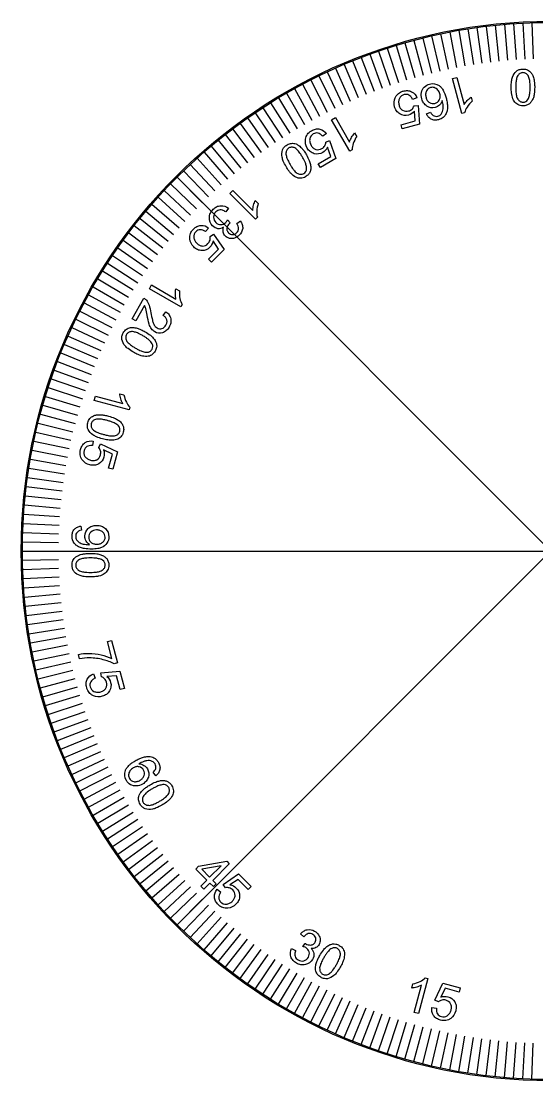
# Model space of a CAD drawing. Header units: millimetres. Extents: x -221 to 220, y -220 to 221.
# Drawn here: x -220.5 to -5.7, y -220.5 to 220.5 of the extents above; entities that cross this region are included whole.
import ezdxf

# ---------------------------------------------------------------- set-up
doc = ezdxf.new("R2010")
doc.units = ezdxf.units.MM
doc.layers.get('0').update_dxf_attribs({"lineweight": 25})
doc.layers.add('Hilfslinie Kopie', color=4, linetype='Continuous', lineweight=25, true_color=0x00ffff)
doc.layers.add('Text', color=7, linetype='Continuous', lineweight=25)

msp = doc.modelspace()

# ---------------------------------------------------------------- linework, layer by layer
for p, q in [((-38.2, 216.66), (-35.6, 201.89)), ((-34.42, 217.29), (-32.07, 202.48)), ((-30.62, 217.86), (-28.53, 203)), ((-26.81, 218.36), (-24.98, 203.47)), ((-23, 218.79), (-21.43, 203.88)), ((-19.17, 219.16), (-17.87, 204.22)), ((-15.35, 219.46), (-14.3, 204.5)), ((-11.51, 219.7), (-10.73, 204.72)), ((-7.68, 219.87), (-7.15, 204.88)), ((-56.94, 212.5), (-53.06, 198.01)), ((-53.22, 213.47), (-49.59, 198.91)), ((-49.49, 214.36), (-46.11, 199.75)), ((-45.74, 215.19), (-42.62, 200.52)), ((-41.98, 215.96), (-39.12, 201.23)), ((-71.62, 208.01), (-66.74, 193.83)), ((-67.98, 209.23), (-63.35, 194.97)), ((-64.32, 210.39), (-59.94, 196.04)), ((-60.64, 211.48), (-56.51, 197.06)), ((-82.41, 203.98), (-76.79, 190.07)), ((-78.84, 205.39), (-73.47, 191.38)), ((-75.24, 206.73), (-70.11, 192.64)), ((-92.98, 199.39), (-86.64, 185.79)), ((-89.48, 200.98), (-83.38, 187.28)), ((-85.96, 202.51), (-80.1, 188.7)), ((-103.28, 194.25), (-96.24, 181)), ((-99.88, 196.02), (-93.07, 182.66)), ((-96.44, 197.73), (-89.87, 184.25)), ((-110, 190.53), (-102.5, 177.54)), ((-106.66, 192.42), (-99.39, 179.3)), ((-116.58, 186.57), (-108.63, 173.85)), ((-113.31, 188.58), (-105.58, 175.72)), ((-123.02, 182.39), (-114.63, 169.95)), ((-119.82, 184.51), (-111.65, 171.93)), ((-129.31, 177.98), (-120.5, 165.85)), ((-126.19, 180.21), (-117.58, 167.93)), ((-135.45, 173.36), (-126.21, 161.54)), ((-132.4, 175.7), (-123.37, 163.72)), ((-141.41, 168.53), (-131.77, 157.04)), ((-138.45, 170.97), (-129.01, 159.31)), ((-147.21, 163.49), (-137.17, 152.34)), ((-144.33, 166.04), (-134.49, 154.72)), ((-150.04, 160.9), (-139.81, 149.93)), ((-155.56, 155.56), (-144.96, 144.96)), ((-152.82, 158.25), (-142.4, 147.46)), ((-160.9, 150.04), (-149.93, 139.81)), ((-158.25, 152.82), (-147.46, 142.4)), ((-163.49, 147.21), (-152.34, 137.17)), ((-168.53, 141.41), (-157.04, 131.77)), ((-166.04, 144.33), (-154.72, 134.49)), ((-170.97, 138.45), (-159.31, 129.01)), ((-175.7, 132.4), (-163.72, 123.37)), ((-173.36, 135.45), (-161.54, 126.21)), ((-177.98, 129.31), (-165.85, 120.5)), ((-180.21, 126.19), (-167.93, 117.58)), ((-184.51, 119.82), (-171.93, 111.65)), ((-182.39, 123.02), (-169.95, 114.63)), ((-186.57, 116.58), (-173.85, 108.63)), ((-188.58, 113.31), (-175.72, 105.58)), ((-192.42, 106.66), (-179.3, 99.39)), ((-190.53, 110), (-177.54, 102.5)), ((-194.25, 103.28), (-181, 96.24)), ((-196.02, 99.88), (-182.66, 93.07)), ((-199.39, 92.98), (-185.79, 86.64)), ((-197.73, 96.44), (-184.25, 89.87)), ((-200.98, 89.48), (-187.28, 83.38)), ((-202.51, 85.96), (-188.7, 80.1)), ((-203.98, 82.41), (-190.07, 76.79)), ((-206.73, 75.24), (-192.64, 70.11)), ((-205.39, 78.84), (-191.38, 73.47)), ((-208.01, 71.62), (-193.83, 66.74)), ((-209.23, 67.98), (-194.97, 63.35)), ((-210.39, 64.32), (-196.04, 59.94)), ((-211.48, 60.64), (-197.06, 56.51)), ((-213.47, 53.22), (-198.91, 49.59)), ((-212.5, 56.94), (-198.01, 53.06)), ((-214.36, 49.49), (-199.75, 46.11)), ((-215.19, 45.74), (-200.52, 42.62)), ((-215.96, 41.98), (-201.23, 39.12)), ((-216.66, 38.2), (-201.89, 35.6)), ((-217.29, 34.42), (-202.48, 32.07)), ((-218.36, 26.81), (-203.47, 24.98)), ((-217.86, 30.62), (-203, 28.53)), ((-218.79, 23), (-203.88, 21.43)), ((-219.16, 19.17), (-204.22, 17.87)), ((-219.46, 15.35), (-204.5, 14.3)), ((-219.7, 11.51), (-204.72, 10.73)), ((-219.87, 7.68), (-204.88, 7.15)), ((-220, 0), (-205, 0)), ((-219.97, 3.84), (-204.97, 3.58)), ((-219.97, -3.84), (-204.97, -3.58)), ((-219.87, -7.68), (-204.88, -7.15)), ((-219.7, -11.51), (-204.72, -10.73)), ((-219.46, -15.35), (-204.5, -14.3)), ((-219.16, -19.17), (-204.22, -17.87)), ((-218.79, -23), (-203.88, -21.43)), ((-218.36, -26.81), (-203.47, -24.98)), ((-217.86, -30.62), (-203, -28.53)), ((-217.29, -34.42), (-202.48, -32.07)), ((-216.66, -38.2), (-201.89, -35.6)), ((-215.96, -41.98), (-201.23, -39.12)), ((-215.19, -45.74), (-200.52, -42.62)), ((-214.36, -49.49), (-199.75, -46.11)), ((-213.47, -53.22), (-198.91, -49.59)), ((-212.5, -56.94), (-198.01, -53.06)), ((-211.48, -60.64), (-197.06, -56.51)), ((-210.39, -64.32), (-196.04, -59.94)), ((-209.23, -67.98), (-194.97, -63.35)), ((-208.01, -71.62), (-193.83, -66.74)), ((-206.73, -75.24), (-192.64, -70.11)), ((-205.39, -78.84), (-191.38, -73.47)), ((-203.98, -82.41), (-190.07, -76.79)), ((-202.51, -85.96), (-188.7, -80.1)), ((-200.98, -89.48), (-187.28, -83.38)), ((-199.39, -92.98), (-185.79, -86.64)), ((-197.73, -96.44), (-184.25, -89.87)), ((-196.02, -99.88), (-182.66, -93.07)), ((-194.25, -103.28), (-181, -96.24)), ((-192.42, -106.66), (-179.3, -99.39)), ((-190.53, -110), (-177.54, -102.5)), ((-188.58, -113.31), (-175.72, -105.58)), ((-186.57, -116.58), (-173.85, -108.63)), ((-184.51, -119.82), (-171.93, -111.65)), ((-182.39, -123.02), (-169.95, -114.63)), ((-180.21, -126.19), (-167.93, -117.58)), ((-177.98, -129.31), (-165.85, -120.5)), ((-175.7, -132.4), (-163.72, -123.37)), ((-173.36, -135.45), (-161.54, -126.21)), ((-170.97, -138.45), (-159.31, -129.01)), ((-168.53, -141.41), (-157.04, -131.77)), ((-166.04, -144.33), (-154.72, -134.49)), ((-163.49, -147.21), (-152.34, -137.17)), ((-160.9, -150.04), (-149.93, -139.81)), ((-158.25, -152.82), (-147.46, -142.4)), ((-155.56, -155.56), (-144.96, -144.96)), ((-152.82, -158.25), (-142.4, -147.46)), ((-150.04, -160.9), (-139.81, -149.93)), ((-147.21, -163.49), (-137.17, -152.34)), ((-144.33, -166.04), (-134.49, -154.72)), ((-141.41, -168.53), (-131.77, -157.04)), ((-138.45, -170.97), (-129.01, -159.31)), ((-135.45, -173.36), (-126.21, -161.54)), ((-132.4, -175.7), (-123.37, -163.72)), ((-129.31, -177.98), (-120.5, -165.85)), ((-126.19, -180.21), (-117.58, -167.93)), ((-123.02, -182.39), (-114.63, -169.95)), ((-119.82, -184.51), (-111.65, -171.93)), ((-116.58, -186.57), (-108.63, -173.85)), ((-113.31, -188.58), (-105.58, -175.72)), ((-110, -190.53), (-102.5, -177.54)), ((-106.66, -192.42), (-99.39, -179.3)), ((-103.28, -194.25), (-96.24, -181)), ((-99.88, -196.02), (-93.07, -182.66)), ((-96.44, -197.73), (-89.87, -184.25)), ((-92.98, -199.39), (-86.64, -185.79)), ((-89.48, -200.98), (-83.38, -187.28)), ((-85.96, -202.51), (-80.1, -188.7)), ((-82.41, -203.98), (-76.79, -190.07)), ((-78.84, -205.39), (-73.47, -191.38)), ((-75.24, -206.73), (-70.11, -192.64)), ((-71.62, -208.01), (-66.74, -193.83)), ((-67.98, -209.23), (-63.35, -194.97)), ((-64.32, -210.39), (-59.94, -196.04)), ((-60.64, -211.48), (-56.51, -197.06)), ((-56.94, -212.5), (-53.06, -198.01)), ((-53.22, -213.47), (-49.59, -198.91)), ((-49.49, -214.36), (-46.11, -199.75)), ((-45.74, -215.19), (-42.62, -200.52)), ((-41.98, -215.96), (-39.12, -201.23)), ((-38.2, -216.66), (-35.6, -201.89)), ((-34.42, -217.29), (-32.07, -202.48)), ((-30.62, -217.86), (-28.53, -203)), ((-26.81, -218.36), (-24.98, -203.47)), ((-23, -218.79), (-21.43, -203.88)), ((-19.17, -219.16), (-17.87, -204.22)), ((-15.35, -219.46), (-14.3, -204.5)), ((-11.51, -219.7), (-10.73, -204.72)), ((-7.68, -219.87), (-7.15, -204.88))]:
    msp.add_line(p, q)
at = {"flags": 128}
for points in [[(-195.58, 10.38), (-195.41, 8.61, 0.06627), (-196.58, 8.24, 0.100853), (-197.22, 7.75, 0.188843), (-197.79, 6.13, 0.139628), (-197.4, 4.64, 0.117686), (-196.36, 3.59, 0.077623), (-194.61, 2.9, 0.061552), (-192.35, 2.63, 0.009517), (-191.99, 2.64, -0.125029), (-193.41, 4.15, -0.132933), (-193.96, 6.22, -0.21395), (-192.61, 9.37, -0.054726), (-191.85, 9.95, -0.053694), (-190.96, 10.37, -0.044244), (-190.09, 10.58, -0.038026), (-189.05, 10.66, -0.038501), (-187.97, 10.58, -0.044781), (-187.07, 10.35, -0.054095), (-186.16, 9.92, -0.054924), (-185.38, 9.31, -0.211958), (-183.98, 5.94, -0.148176), (-184.77, 3.27, -0.150887), (-187.02, 1.42, -0.064948), (-188.52, 1, -0.037017), (-191.24, 0.79, -0.033882), (-194.08, 0.99, -0.053978), (-195.82, 1.42, -0.06765), (-197.37, 2.24, -0.081201), (-198.41, 3.28, -0.161393), (-199.3, 6.17, -0.036008), (-199.24, 7, -0.041595), (-199.08, 7.7, -0.05046), (-198.77, 8.42, -0.051936), (-198.32, 9.04, -0.053038), (-197.76, 9.56, -0.051142), (-197.08, 9.97, -0.041481), (-196.4, 10.22, -0.035679)], [(-188.96, 2.84, 0.034285), (-188.22, 2.89, 0.040666), (-187.62, 3.03, 0.052891), (-186.97, 3.3, 0.056415), (-186.44, 3.68, 0.221439), (-185.51, 5.72, 0.220881), (-186.51, 7.85, 0.052792), (-187.07, 8.27, 0.051688), (-187.72, 8.56, 0.042882), (-188.36, 8.71, 0.037103), (-189.11, 8.77, 0.201182), (-191.44, 7.9, 0.212217), (-192.33, 5.77, 0.219294), (-191.44, 3.66, 0.058781), (-190.92, 3.29, 0.054003), (-190.28, 3.02, 0.040008), (-189.69, 2.89, 0.033301)], [(-191.65, -1, -0.031798), (-189.02, -1.17, -0.049637), (-187.37, -1.55, -0.062847), (-185.87, -2.27, -0.077727), (-184.86, -3.18, -0.092933), (-184.23, -4.34, -0.078474), (-183.98, -5.89, -0.124476), (-184.47, -8.01, -0.129071), (-185.87, -9.51, -0.080879), (-188.1, -10.45, -0.039126), (-189.43, -10.68, -0.023742), (-191.65, -10.78, -0.031653), (-194.26, -10.62, -0.049071), (-195.91, -10.24, -0.142964), (-198.42, -8.62, -0.093499), (-199.05, -7.45, -0.078624), (-199.3, -5.89, -0.048215), (-199.2, -4.86, -0.055902), (-198.93, -4, -0.062168), (-198.45, -3.19, -0.058574), (-197.75, -2.48, -0.069174), (-196.59, -1.81, -0.049989), (-194.83, -1.27, -0.027312), (-193.44, -1.08, -0.021202)], [(-191.65, -2.89, 0.013241), (-193.1, -2.93, 0.017838), (-194.17, -3.03, 0.043053), (-195.77, -3.37, 0.079937), (-196.56, -3.76, 0.04631), (-197.1, -4.21, 0.056276), (-197.45, -4.67, 0.069188), (-197.7, -5.25, 0.067358), (-197.79, -5.89, 0.067704), (-197.7, -6.53, 0.069454), (-197.45, -7.11, 0.05625), (-197.09, -7.57, 0.046218), (-196.56, -8.03, 0.079412), (-195.76, -8.41, 0.042983), (-194.17, -8.76, 0.01789), (-193.1, -8.85, 0.01329), (-191.65, -8.89, 0.01319), (-190.2, -8.85, 0.017783), (-189.12, -8.76, 0.043124), (-187.52, -8.41, 0.080471), (-186.73, -8.03, 0.047275), (-186.19, -7.57, 0.056999), (-185.84, -7.1, 0.068458), (-185.59, -6.52, 0.065901), (-185.51, -5.87, 0.259243), (-186.58, -3.85, 0.073541), (-187.45, -3.41, 0.043652), (-189.04, -3.05, 0.019766), (-190.16, -2.94, 0.014881)]]:
    msp.add_lwpolyline(points, format="xyb", close=True, dxfattribs=at)
for radius in [220.5, 220]:
    msp.add_circle((0, 0), radius)
at = {"layer": 'Hilfslinie Kopie'}
for p, q in [((-155.56, -155.56), (155.56, 155.56)), ((-155.56, 155.56), (155.56, -155.56)), ((-220, 0), (220, 0))]:
    msp.add_line(p, q, dxfattribs=at)
at = {"layer": 'Text', "flags": 128}
for points in [[(-6.56, 192.94, -0.031798), (-6.73, 190.31, -0.049637), (-7.11, 188.66, -0.062847), (-7.84, 187.16, -0.077727), (-8.74, 186.16, -0.092933), (-9.91, 185.52, -0.078474), (-11.46, 185.28, -0.124476), (-13.57, 185.77, -0.129071), (-15.08, 187.17, -0.080879), (-16.01, 189.4, -0.039126), (-16.24, 190.73, -0.023742), (-16.35, 192.94, -0.031653), (-16.18, 195.56, -0.049071), (-15.8, 197.2, -0.142964), (-14.18, 199.71, -0.093499), (-13.01, 200.35, -0.078624), (-11.46, 200.6, -0.048215), (-10.42, 200.5, -0.055902), (-9.56, 200.23, -0.062168), (-8.76, 199.74, -0.058574), (-8.05, 199.04, -0.069174), (-7.37, 197.89, -0.049989), (-6.83, 196.12, -0.027312), (-6.64, 194.74, -0.021202)], [(-8.46, 192.94, 0.013241), (-8.5, 194.39, 0.017838), (-8.59, 195.47, 0.043053), (-8.93, 197.07, 0.079937), (-9.32, 197.86, 0.04631), (-9.78, 198.39, 0.056276), (-10.24, 198.75, 0.069188), (-10.81, 199, 0.067358), (-11.46, 199.08, 0.067704), (-12.1, 199, 0.069454), (-12.68, 198.74, 0.05625), (-13.13, 198.39, 0.046218), (-13.59, 197.85, 0.079412), (-13.98, 197.06, 0.042983), (-14.32, 195.46, 0.01789), (-14.42, 194.39, 0.01329), (-14.45, 192.94, 0.01319), (-14.42, 191.49, 0.017783), (-14.32, 190.42, 0.043124), (-13.98, 188.81, 0.080471), (-13.59, 188.02, 0.047275), (-13.13, 187.49, 0.056999), (-12.66, 187.14, 0.068458), (-12.08, 186.89, 0.065901), (-11.44, 186.8, 0.259243), (-9.41, 187.88, 0.073541), (-8.98, 188.75, 0.043652), (-8.61, 190.34, 0.019766), (-8.5, 191.45, 0.014881)], [(-51.67, 182.01), (-49.94, 182.62, 0.048325), (-49.34, 181.71, 0.081715), (-48.86, 181.28, 0.214956), (-46.88, 180.99, 0.164477), (-45.51, 181.87, 0.139942), (-44.67, 184.01, 0.060394), (-44.65, 185.31, 0.035072), (-45.06, 187.49, -0.132049), (-46.24, 185.62, -0.120259), (-48.06, 184.62, -0.21391), (-51.44, 185.12, -0.052981), (-52.2, 185.7, -0.053), (-52.82, 186.43, -0.045292), (-53.26, 187.21, -0.039437), (-53.6, 188.17, -0.118442), (-53.69, 190.87, -0.143782), (-52.55, 193.09, -0.139445), (-50.39, 194.34, -0.229768), (-46.32, 193.68, -0.07236), (-45.41, 192.83, -0.05318), (-44.49, 191.42, -0.029265), (-43.98, 190.24, -0.022664), (-43.48, 188.66, -0.022471), (-43.07, 186.84, -0.028787), (-42.91, 185.39, -0.051056), (-42.99, 183.5, -0.068575), (-43.39, 182.14, -0.05669), (-43.96, 181.18, -0.060653), (-44.68, 180.44, -0.055837), (-45.52, 179.9, -0.048724), (-46.59, 179.5, -0.036407), (-47.42, 179.34, -0.041917), (-48.14, 179.32, -0.050361), (-48.93, 179.44, -0.051551), (-49.65, 179.71, -0.051518), (-50.31, 180.12, -0.050451), (-50.87, 180.67, -0.042132), (-51.3, 181.26, -0.036632)], [(-40.81, 196.64), (-39.03, 197.12), (-35.99, 185.78, -0.056837), (-34.64, 187.46, -0.043748), (-33.01, 188.88), (-32.55, 187.16, 0.072848), (-34.7, 184.76, 0.094325), (-35.77, 182.4), (-36.91, 182.09)], [(-55.62, 188.61), (-57.44, 187.95, 0.072187), (-58.17, 189.11, 0.098831), (-58.95, 189.74, 0.193132), (-60.96, 189.94, 0.21965), (-62.88, 188.39, 0.054933), (-63.13, 187.73, 0.05276), (-63.25, 187.01, 0.042178), (-63.22, 186.34, 0.035991), (-63.08, 185.58, 0.036408), (-62.84, 184.89, 0.043212), (-62.54, 184.34, 0.055335), (-62.1, 183.81, 0.057998), (-61.58, 183.41, 0.210644), (-59.11, 183.13, 0.131176), (-57.66, 183.93, 0.125235), (-56.84, 185.24), (-55.11, 185.47), (-54.52, 177.65), (-61.73, 175.72), (-62.18, 177.42), (-56.4, 178.97), (-56.66, 183.07, -0.15671), (-59.16, 181.43, -0.208187), (-62.71, 181.89, -0.052735), (-63.5, 182.46, -0.053821), (-64.13, 183.17, -0.047411), (-64.58, 183.95, -0.0416), (-64.92, 184.92, -0.175219), (-64.69, 188.62, -0.057759), (-64.11, 189.63, -0.061875), (-63.36, 190.41, -0.056653), (-62.48, 190.98, -0.049173), (-61.35, 191.4, -0.036351), (-60.4, 191.58, -0.041988), (-59.57, 191.61, -0.050805), (-58.66, 191.47, -0.052156), (-57.83, 191.16, -0.196189)], [(-46.08, 190.2, 0.110501), (-46.94, 191.85, 0.147725), (-48.38, 192.84, 0.143594), (-49.97, 192.88, 0.223837), (-51.66, 191.46, 0.056661), (-51.89, 190.84, 0.052489), (-51.99, 190.13, 0.039675), (-51.95, 189.5, 0.033314), (-51.81, 188.77, 0.034309), (-51.58, 188.09, 0.040923), (-51.3, 187.55, 0.053883), (-50.87, 187.02, 0.057747), (-50.37, 186.62, 0.218447), (-48.13, 186.29, 0.211364), (-46.31, 187.7, 0.054393), (-46.06, 188.29, 0.054009), (-45.95, 188.93, 0.045329), (-45.95, 189.52, 0.039152)], [(-91.15, 179.45), (-89.56, 180.37), (-83.69, 170.21, -0.056837), (-82.81, 172.18, -0.043748), (-81.61, 173.97), (-80.72, 172.43, 0.072848), (-82.18, 169.56, 0.094325), (-82.59, 167), (-83.62, 166.41)], [(-93.28, 173.69), (-94.87, 172.58, 0.072187), (-95.87, 173.52, 0.098831), (-96.8, 173.92, 0.193132), (-98.79, 173.59, 0.21965), (-100.24, 171.6, 0.054933), (-100.31, 170.9, 0.05276), (-100.23, 170.17, 0.042178), (-100.04, 169.53, 0.035991), (-99.7, 168.83, 0.036408), (-99.29, 168.23, 0.043212), (-98.87, 167.77, 0.055335), (-98.3, 167.37, 0.057998), (-97.69, 167.12, 0.210644), (-95.23, 167.49, 0.131176), (-94.04, 168.65, 0.125235), (-93.59, 170.12), (-91.98, 170.79), (-89.39, 163.39), (-95.85, 159.66), (-96.73, 161.18), (-91.54, 164.17), (-92.86, 168.07, -0.15671), (-94.84, 165.84, -0.208187), (-98.39, 165.36, -0.052735), (-99.3, 165.71, -0.053821), (-100.09, 166.24, -0.047411), (-100.73, 166.87, -0.0416), (-101.31, 167.71, -0.175219), (-102.05, 171.36, -0.057759), (-101.74, 172.48, -0.061875), (-101.22, 173.43, -0.056653), (-100.52, 174.2, -0.049173), (-99.54, 174.9, -0.036351), (-98.67, 175.32, -0.041988), (-97.87, 175.57, -0.050805), (-96.96, 175.67, -0.052156), (-96.08, 175.58, -0.196189)], [(-101.64, 164.85, -0.031798), (-100.47, 162.49, -0.049637), (-99.97, 160.87, -0.062847), (-99.85, 159.21, -0.077727), (-100.13, 157.89, -0.092933), (-100.82, 156.76, -0.078474), (-102.04, 155.77, -0.124476), (-104.12, 155.13, -0.129071), (-106.13, 155.6, -0.080879), (-108.05, 157.06, -0.039126), (-108.91, 158.1, -0.023742), (-110.11, 159.96, -0.031653), (-111.28, 162.31, -0.049071), (-111.77, 163.93, -0.142964), (-111.62, 166.91, -0.093499), (-110.93, 168.04, -0.078624), (-109.7, 169.04, -0.048215), (-108.76, 169.47, -0.055902), (-107.88, 169.66, -0.062168), (-106.94, 169.65, -0.058574), (-105.98, 169.39, -0.069174), (-104.81, 168.73, -0.049989), (-103.46, 167.47, -0.027312), (-102.6, 166.37, -0.021202)], [(-103.28, 163.91, 0.013241), (-104.04, 165.14, 0.017838), (-104.66, 166.03, 0.043053), (-105.75, 167.24, 0.079937), (-106.49, 167.73, 0.04631), (-107.15, 167.97, 0.056276), (-107.72, 168.04, 0.069188), (-108.35, 167.97, 0.067358), (-108.95, 167.73, 0.067704), (-109.46, 167.33, 0.069454), (-109.83, 166.82, 0.05625), (-110.05, 166.29, 0.046218), (-110.18, 165.6, 0.079412), (-110.12, 164.71, 0.042983), (-109.62, 163.16, 0.01789), (-109.16, 162.18, 0.01329), (-108.47, 160.91, 0.01319), (-107.71, 159.67, 0.017783), (-107.09, 158.79, 0.043124), (-106, 157.57, 0.080471), (-105.26, 157.08, 0.047275), (-104.6, 156.85, 0.056999), (-104.02, 156.77, 0.068458), (-103.39, 156.85, 0.065901), (-102.79, 157.1, 0.259243), (-101.57, 159.05, 0.073541), (-101.63, 160.02, 0.043652), (-102.11, 161.57, 0.019766), (-102.57, 162.6, 0.014881)], [(-133.59, 148.76), (-132.29, 150.06), (-123.99, 141.76, -0.056837), (-123.65, 143.9, -0.043748), (-122.96, 145.94), (-121.7, 144.68, 0.072848), (-122.36, 141.53, 0.094325), (-122.1, 138.95), (-122.94, 138.11)], [(-134.14, 142.62), (-135.27, 141.14, 0.061667), (-136.65, 141.83, 0.097403), (-137.63, 141.97, 0.192667), (-139.43, 141.15, 0.207918), (-140.34, 138.96, 0.206179), (-139.4, 136.75, 0.207717), (-137.33, 135.85, 0.205846), (-135.26, 136.76, 0.062437), (-134.49, 137.83), (-133.49, 136.54, 0.026432), (-133.71, 136.34, 0.148573), (-134.77, 134.41, 0.067097), (-134.82, 133.84, 0.071212), (-134.71, 133.32, 0.060362), (-134.48, 132.87, 0.049887), (-134.1, 132.41, 0.211404), (-132.43, 131.7, 0.201998), (-130.71, 132.49, 0.198229), (-129.92, 134.23, 0.097349), (-130.07, 135.16, 0.069174), (-130.7, 136.31), (-129.17, 137.38, -0.034113), (-128.71, 136.62, -0.039307), (-128.42, 135.91, -0.048065), (-128.24, 135.08, -0.050055), (-128.22, 134.27, -0.183271), (-129.61, 131.44, -0.120042), (-131.58, 130.22, -0.14302), (-133.71, 130.12, -0.138675), (-135.47, 131.1, -0.148943), (-136.35, 132.72, -0.143144), (-136.16, 134.71, -0.180013), (-138.52, 134.15, -0.167687), (-140.75, 135.34, -0.214099), (-142.09, 138.7, -0.051033), (-141.97, 139.7, -0.052116), (-141.65, 140.63, -0.046389), (-141.18, 141.43, -0.041019), (-140.5, 142.23, -0.038971), (-139.78, 142.85, -0.044136), (-139.06, 143.28, -0.050409), (-138.23, 143.58, -0.050091), (-137.35, 143.72, -0.193413)], [(-142.4, 134.4), (-143.65, 132.92, 0.072187), (-144.86, 133.56, 0.098831), (-145.85, 133.71, 0.193132), (-147.69, 132.88, 0.21965), (-148.58, 130.58, 0.054933), (-148.47, 129.88, 0.05276), (-148.2, 129.2, 0.042178), (-147.85, 128.63, 0.035991), (-147.35, 128.05, 0.036408), (-146.79, 127.57, 0.043212), (-146.26, 127.24, 0.055335), (-145.62, 127, 0.057998), (-144.96, 126.92, 0.210644), (-142.68, 127.91, 0.131176), (-141.83, 129.33, 0.125235), (-141.77, 130.87), (-140.39, 131.93), (-135.97, 125.46), (-141.25, 120.18), (-142.49, 121.43), (-138.26, 125.66), (-140.54, 129.08, -0.15671), (-141.88, 126.41, -0.208187), (-145.18, 125.03, -0.052735), (-146.15, 125.14, -0.053821), (-147.05, 125.44, -0.047411), (-147.83, 125.89, -0.0416), (-148.61, 126.55, -0.175219), (-150.26, 129.88, -0.057759), (-150.26, 131.04, -0.061875), (-150, 132.09, -0.056653), (-149.53, 133.02, -0.049173), (-148.76, 133.95, -0.036351), (-148.03, 134.58, -0.041988), (-147.32, 135.03, -0.050805), (-146.47, 135.36, -0.052156), (-145.59, 135.5, -0.196189)], [(-167.09, 109.12), (-166.17, 110.71), (-156, 104.84, -0.056837), (-156.23, 106.99, -0.043748), (-156.08, 109.14), (-154.54, 108.25, 0.072848), (-154.37, 105.03, 0.094325), (-153.45, 102.61), (-154.04, 101.59)], [(-172.75, 95.76), (-174.29, 96.64), (-169.33, 105.23, -0.100524), (-168.33, 104.41, -0.086918), (-167.21, 102.36, -0.043664), (-166.45, 99.14, 0.019703), (-165.81, 96.05, 0.043074), (-165.35, 94.68, 0.065802), (-164.62, 93.48, 0.092793), (-163.86, 92.83, 0.212985), (-161.87, 92.59, 0.200354), (-160.2, 93.98, 0.039257), (-159.92, 94.55, 0.045815), (-159.78, 95.06, 0.055398), (-159.74, 95.65, 0.056047), (-159.82, 96.22, 0.058987), (-160.04, 96.77, 0.056055), (-160.39, 97.27, 0.043323), (-160.79, 97.65, 0.036343), (-161.33, 98.03), (-160.22, 99.57, -0.03528), (-159.45, 98.94, -0.042037), (-158.9, 98.33, -0.054786), (-158.42, 97.52, -0.058166), (-158.15, 96.69, -0.0554), (-158.08, 95.81, -0.051598), (-158.2, 94.87, -0.039498), (-158.46, 94.07, -0.033347), (-158.9, 93.18, -0.035891), (-159.46, 92.35, -0.042533), (-160.04, 91.73, -0.054515), (-160.81, 91.17, -0.05732), (-161.64, 90.82, -0.21445), (-164.84, 91.21, -0.101473), (-166.19, 92.42, -0.080664), (-167.16, 94.39, -0.032573), (-168.03, 98.17, 0.022217), (-168.6, 100.96, 0.052359), (-169.08, 102.13)], [(-168.87, 91.23, -0.031798), (-166.67, 89.77, -0.049637), (-165.44, 88.62, -0.062847), (-164.5, 87.24, -0.077727), (-164.08, 85.96, -0.092933), (-164.12, 84.63, -0.078474), (-164.68, 83.16, -0.124476), (-166.16, 81.57, -0.129071), (-168.12, 80.97, -0.080879), (-170.52, 81.28, -0.039126), (-171.79, 81.74, -0.023742), (-173.76, 82.76, -0.031653), (-175.94, 84.21, -0.049071), (-177.18, 85.36, -0.142964), (-178.54, 88.02, -0.093499), (-178.51, 89.35, -0.078624), (-177.94, 90.82, -0.048215), (-177.34, 91.67, -0.055902), (-176.68, 92.28, -0.062168), (-175.86, 92.73, -0.058574), (-174.89, 93, -0.069174), (-173.56, 93.01, -0.049989), (-171.76, 92.59, -0.027312), (-170.46, 92.06, -0.021202)], [(-169.82, 89.59, 0.013241), (-171.09, 90.28, 0.017838), (-172.07, 90.74, 0.043053), (-173.62, 91.24, 0.079937), (-174.51, 91.3, 0.04631), (-175.2, 91.17, 0.056276), (-175.73, 90.95, 0.069188), (-176.24, 90.58, 0.067358), (-176.63, 90.07, 0.067704), (-176.88, 89.47, 0.069454), (-176.95, 88.84, 0.05625), (-176.87, 88.27, 0.046218), (-176.64, 87.6, 0.079412), (-176.14, 86.87, 0.042983), (-174.93, 85.78, 0.01789), (-174.05, 85.16, 0.01329), (-172.81, 84.4, 0.01319), (-171.54, 83.71, 0.017783), (-170.56, 83.25, 0.043124), (-169, 82.75, 0.080471), (-168.12, 82.69, 0.047275), (-167.43, 82.82, 0.056999), (-166.89, 83.04, 0.068458), (-166.39, 83.42, 0.065901), (-165.99, 83.94, 0.259243), (-165.91, 86.24, 0.073541), (-166.44, 87.04, 0.043652), (-167.64, 88.16, 0.019766), (-168.55, 88.81, 0.014881)], [(-190.02, 62.6), (-189.55, 64.38), (-178.21, 61.34, -0.056837), (-178.99, 63.36, -0.043748), (-179.4, 65.48), (-177.68, 65.02, 0.072848), (-176.68, 61.95, 0.094325), (-175.17, 59.85), (-175.48, 58.7)], [(-184.1, 56.13, -0.031798), (-181.6, 55.28, -0.049637), (-180.11, 54.49, -0.062847), (-178.85, 53.4, -0.077727), (-178.11, 52.27, -0.092933), (-177.8, 50.98, -0.078474), (-177.96, 49.42, -0.124476), (-178.98, 47.5, -0.129071), (-180.72, 46.41, -0.080879), (-183.12, 46.09, -0.039126), (-184.46, 46.21, -0.023742), (-186.63, 46.68, -0.031653), (-189.11, 47.52, -0.049071), (-190.61, 48.31, -0.142964), (-192.61, 50.52, -0.093499), (-192.92, 51.81, -0.078624), (-192.76, 53.38, -0.048215), (-192.39, 54.36, -0.055902), (-191.91, 55.12, -0.062168), (-191.24, 55.77, -0.058574), (-190.38, 56.27, -0.069174), (-189.09, 56.63, -0.049989), (-187.24, 56.69, -0.027312), (-185.85, 56.52, -0.021202)], [(-184.59, 54.3, 0.013241), (-186, 54.64, 0.017838), (-187.06, 54.82, 0.043053), (-188.7, 54.91, 0.079937), (-189.56, 54.74, 0.04631), (-190.2, 54.43, 0.056276), (-190.66, 54.08, 0.069188), (-191.05, 53.59, 0.067358), (-191.3, 52.99, 0.067704), (-191.38, 52.35, 0.069454), (-191.29, 51.73, 0.05625), (-191.06, 51.19, 0.046218), (-190.66, 50.61, 0.079412), (-189.99, 50.03, 0.042983), (-188.54, 49.29, 0.01789), (-187.53, 48.92, 0.01329), (-186.14, 48.51, 0.01319), (-184.73, 48.17, 0.017783), (-183.67, 47.98, 0.043124), (-182.03, 47.9, 0.080471), (-181.16, 48.07, 0.047275), (-180.53, 48.37, 0.056999), (-180.07, 48.73, 0.068458), (-179.68, 49.23, 0.065901), (-179.43, 49.83, 0.259243), (-179.94, 52.07, 0.073541), (-180.67, 52.71, 0.043652), (-182.11, 53.47, 0.019766), (-183.16, 53.87, 0.014881)], [(-190.47, 45.76), (-190.81, 43.85, 0.072187), (-192.18, 43.81, 0.098831), (-193.12, 43.44, 0.193132), (-194.3, 41.8, 0.21965), (-193.91, 39.37, 0.054933), (-193.47, 38.82, 0.05276), (-192.9, 38.35, 0.042178), (-192.31, 38.04, 0.035991), (-191.58, 37.79, 0.036408), (-190.86, 37.65, 0.043212), (-190.24, 37.63, 0.055335), (-189.56, 37.75, 0.057998), (-188.95, 38, 0.210644), (-187.47, 40, 0.131176), (-187.44, 41.66, 0.125235), (-188.16, 43.02), (-187.5, 44.63), (-180.43, 41.23), (-182.36, 34.03), (-184.06, 34.48), (-182.51, 40.26), (-186.2, 42.09, -0.15671), (-186.02, 39.11, -0.208187), (-188.2, 36.26, -0.052735), (-189.09, 35.87, -0.053821), (-190.02, 35.67, -0.047411), (-190.92, 35.68, -0.0416), (-191.93, 35.86, -0.175219), (-195.02, 37.91, -0.057759), (-195.6, 38.92, -0.061875), (-195.9, 39.96, -0.056653), (-195.95, 41, -0.049173), (-195.76, 42.19, -0.036351), (-195.44, 43.11, -0.041988), (-195.05, 43.84, -0.050805), (-194.47, 44.56, -0.052156), (-193.79, 45.12, -0.196189)], [(-184.59, -37.65), (-182.88, -37.19), (-180.37, -46.57), (-181.75, -46.94, 0.060672), (-186.4, -45.24, 0.057266), (-191.98, -44.49, 0.054295), (-196.15, -44.87), (-196.64, -43.05, -0.05914), (-192.33, -42.61, -0.058054), (-187.16, -43.2, -0.057272), (-182.69, -44.74)], [(-190.4, -51.15), (-189.74, -52.97, 0.072187), (-190.91, -53.7, 0.098831), (-191.54, -54.49, 0.193132), (-191.73, -56.49, 0.21965), (-190.18, -58.41, 0.054933), (-189.53, -58.66, 0.05276), (-188.8, -58.78, 0.042178), (-188.14, -58.75, 0.035991), (-187.37, -58.61, 0.036408), (-186.68, -58.37, 0.043212), (-186.14, -58.07, 0.055335), (-185.6, -57.63, 0.057998), (-185.2, -57.11, 0.210644), (-184.92, -54.64, 0.131176), (-185.73, -53.19, 0.125235), (-187.03, -52.37), (-187.26, -50.64), (-179.44, -50.05), (-177.51, -57.26), (-179.21, -57.71), (-180.76, -51.93), (-184.87, -52.19, -0.15671), (-183.22, -54.69, -0.208187), (-183.68, -58.24, -0.052735), (-184.25, -59.03, -0.053821), (-184.97, -59.66, -0.047411), (-185.75, -60.11, -0.0416), (-186.71, -60.45, -0.175219), (-190.42, -60.22, -0.057759), (-191.42, -59.64, -0.061875), (-192.21, -58.89, -0.056653), (-192.77, -58.01, -0.049173), (-193.2, -56.88, -0.036351), (-193.38, -55.93, -0.041988), (-193.41, -55.1, -0.050805), (-193.27, -54.19, -0.052156), (-192.95, -53.36, -0.196189)], [(-164.43, -93.53), (-165.47, -92.01, 0.048325), (-164.75, -91.2, 0.081715), (-164.45, -90.62, 0.214956), (-164.69, -88.63, 0.164477), (-165.89, -87.54, 0.139942), (-168.18, -87.28, 0.060394), (-169.44, -87.61, 0.035072), (-171.45, -88.56, -0.132049), (-169.33, -89.22, -0.120259), (-167.9, -90.72, -0.21391), (-167.5, -94.11, -0.052981), (-167.87, -95, -0.053), (-168.41, -95.79, -0.045292), (-169.05, -96.41, -0.039437), (-169.89, -96.99, -0.118442), (-172.47, -97.77, -0.143782), (-174.91, -97.25, -0.139445), (-176.68, -95.48, -0.229768), (-177.09, -91.38, -0.07236), (-176.51, -90.28, -0.05318), (-175.38, -89.03, -0.029265), (-174.38, -88.23, -0.022664), (-172.98, -87.33, -0.022471), (-171.33, -86.48, -0.028787), (-169.97, -85.94, -0.051056), (-168.12, -85.53, -0.068575), (-166.7, -85.56, -0.05669), (-165.64, -85.86, -0.060653), (-164.73, -86.37, -0.055837), (-163.99, -87.04, -0.048724), (-163.33, -87.97, -0.036407), (-162.96, -88.73, -0.041917), (-162.75, -89.43, -0.050361), (-162.66, -90.21, -0.051551), (-162.73, -90.98, -0.051518), (-162.96, -91.72, -0.050451), (-163.34, -92.41, -0.042132), (-163.81, -92.97, -0.036632)], [(-173.79, -90.25, 0.110501), (-175.17, -91.51, 0.147725), (-175.75, -93.15, 0.143594), (-175.38, -94.7, 0.223837), (-173.56, -95.96, 0.056661), (-172.91, -96.02, 0.052489), (-172.2, -95.93, 0.039675), (-171.6, -95.74, 0.033314), (-170.93, -95.41, 0.034309), (-170.33, -95.01, 0.040923), (-169.89, -94.6, 0.053883), (-169.48, -94.05, 0.057747), (-169.22, -93.47, 0.218447), (-169.49, -91.21, 0.211364), (-171.32, -89.83, 0.054393), (-171.96, -89.74, 0.054009), (-172.6, -89.79, 0.045329), (-173.17, -89.95, 0.039152)], [(-166.78, -97.31, -0.031798), (-164.42, -96.14, -0.049637), (-162.8, -95.65, -0.062847), (-161.14, -95.53, -0.077727), (-159.82, -95.8, -0.092933), (-158.69, -96.5, -0.078474), (-157.7, -97.72, -0.124476), (-157.06, -99.79, -0.129071), (-157.52, -101.8, -0.080879), (-158.99, -103.72, -0.039126), (-160.02, -104.58, -0.023742), (-161.89, -105.78, -0.031653), (-164.24, -106.95, -0.049071), (-165.85, -107.45, -0.142964), (-168.84, -107.29, -0.093499), (-169.97, -106.6, -0.078624), (-170.97, -105.38, -0.048215), (-171.4, -104.43, -0.055902), (-171.59, -103.55, -0.062168), (-171.58, -102.61, -0.058574), (-171.32, -101.65, -0.069174), (-170.66, -100.48, -0.049989), (-169.4, -99.14, -0.027312), (-168.3, -98.28, -0.021202)], [(-165.84, -98.95, 0.013241), (-167.07, -99.71, 0.017838), (-167.96, -100.33, 0.043053), (-169.17, -101.43, 0.079937), (-169.66, -102.16, 0.04631), (-169.9, -102.82, 0.056276), (-169.97, -103.39, 0.069188), (-169.9, -104.02, 0.067358), (-169.65, -104.62, 0.067704), (-169.26, -105.13, 0.069454), (-168.75, -105.51, 0.05625), (-168.22, -105.72, 0.046218), (-167.52, -105.85, 0.079412), (-166.64, -105.79, 0.042983), (-165.09, -105.29, 0.01789), (-164.11, -104.84, 0.01329), (-162.84, -104.15, 0.01319), (-161.6, -103.39, 0.017783), (-160.72, -102.77, 0.043124), (-159.5, -101.67, 0.080471), (-159.01, -100.94, 0.047275), (-158.78, -100.27, 0.056999), (-158.7, -99.69, 0.068458), (-158.78, -99.07, 0.065901), (-159.03, -98.46, 0.259243), (-160.97, -97.24, 0.073541), (-161.94, -97.31, 0.043652), (-163.5, -97.78, 0.019766), (-164.53, -98.25, 0.014881)], [(-138.86, -140.8), (-137.38, -142.05, 0.072187), (-138.02, -143.26, 0.098831), (-138.17, -144.25, 0.193132), (-137.34, -146.09, 0.21965), (-135.04, -146.97, 0.054933), (-134.34, -146.87, 0.05276), (-133.66, -146.6, 0.042178), (-133.1, -146.25, 0.035991), (-132.51, -145.74, 0.036408), (-132.03, -145.19, 0.043212), (-131.7, -144.66, 0.055335), (-131.46, -144.01, 0.057998), (-131.38, -143.36, 0.210644), (-132.37, -141.08, 0.131176), (-133.79, -140.23, 0.125235), (-135.33, -140.17), (-136.39, -138.79), (-129.92, -134.37), (-124.64, -139.65), (-125.89, -140.89), (-130.12, -136.66), (-133.54, -138.94, -0.15671), (-130.87, -140.27, -0.208187), (-129.49, -143.58, -0.052735), (-129.6, -144.55, -0.053821), (-129.9, -145.45, -0.047411), (-130.35, -146.23, -0.0416), (-131.01, -147.01, -0.175219), (-134.34, -148.66, -0.057759), (-135.5, -148.66, -0.061875), (-136.55, -148.4, -0.056653), (-137.48, -147.93, -0.049173), (-138.41, -147.16, -0.036351), (-139.04, -146.43, -0.041988), (-139.49, -145.72, -0.050805), (-139.82, -144.87, -0.052156), (-139.96, -143.99, -0.196189)], [(-107.88, -165.49), (-106.16, -166.2, 0.061667), (-106.47, -167.72, 0.097403), (-106.35, -168.69, 0.192667), (-105.09, -170.22, 0.207918), (-102.74, -170.54, 0.206179), (-100.85, -169.05, 0.207717), (-100.52, -166.83, 0.205846), (-101.93, -165.06, 0.062437), (-103.16, -164.59), (-102.17, -163.29, 0.026432), (-101.93, -163.46, 0.148573), (-99.79, -163.98, 0.067097), (-99.23, -163.88, 0.071212), (-98.75, -163.64, 0.060362), (-98.38, -163.31, 0.049887), (-98.03, -162.82, 0.211404), (-97.78, -161.02, 0.201998), (-98.98, -159.56, 0.198229), (-100.87, -159.25, 0.097349), (-101.72, -159.64, 0.069174), (-102.68, -160.54), (-104.11, -159.34, -0.034113), (-103.49, -158.7, -0.039307), (-102.88, -158.23, -0.048065), (-102.13, -157.84, -0.050055), (-101.35, -157.62, -0.183271), (-98.26, -158.23, -0.120042), (-96.56, -159.81, -0.14302), (-95.91, -161.85, -0.138675), (-96.41, -163.8, -0.148943), (-97.74, -165.07, -0.143144), (-99.72, -165.4, -0.180013), (-98.56, -167.53, -0.167687), (-99.13, -170, -0.214099), (-102.04, -172.16, -0.051033), (-103.03, -172.3, -0.052116), (-104.01, -172.23, -0.046389), (-104.91, -171.99, -0.041019), (-105.86, -171.54, -0.038971), (-106.64, -171, -0.044136), (-107.24, -170.42, -0.050409), (-107.75, -169.69, -0.050091), (-108.11, -168.88, -0.193413)], [(-96.07, -168.34, -0.031798), (-94.61, -166.14, -0.049637), (-93.45, -164.9, -0.062847), (-92.08, -163.97, -0.077727), (-90.79, -163.55, -0.092933), (-89.47, -163.58, -0.078474), (-88, -164.15, -0.124476), (-86.41, -165.63, -0.129071), (-85.81, -167.59, -0.080879), (-86.12, -169.99, -0.039126), (-86.58, -171.26, -0.023742), (-87.6, -173.23, -0.031653), (-89.05, -175.41, -0.049071), (-90.2, -176.65, -0.142964), (-92.86, -178.01, -0.093499), (-94.19, -177.98, -0.078624), (-95.66, -177.41, -0.048215), (-96.51, -176.81, -0.055902), (-97.12, -176.15, -0.062168), (-97.57, -175.32, -0.058574), (-97.83, -174.36, -0.069174), (-97.84, -173.02, -0.049989), (-97.42, -171.23, -0.027312), (-96.9, -169.93, -0.021202)], [(-94.43, -169.29, 0.013241), (-95.12, -170.56, 0.017838), (-95.58, -171.54, 0.043053), (-96.08, -173.09, 0.079937), (-96.14, -173.98, 0.04631), (-96.01, -174.67, 0.056276), (-95.79, -175.2, 0.069188), (-95.42, -175.71, 0.067358), (-94.9, -176.1, 0.067704), (-94.3, -176.35, 0.069454), (-93.68, -176.42, 0.05625), (-93.1, -176.34, 0.046218), (-92.44, -176.1, 0.079412), (-91.71, -175.61, 0.042983), (-90.61, -174.4, 0.01789), (-89.99, -173.52, 0.01329), (-89.24, -172.28, 0.01319), (-88.54, -171.01, 0.017783), (-88.09, -170.03, 0.043124), (-87.58, -168.47, 0.080471), (-87.53, -167.59, 0.047275), (-87.66, -166.9, 0.056999), (-87.88, -166.36, 0.068458), (-88.26, -165.86, 0.065901), (-88.78, -165.46, 0.259243), (-91.07, -165.38, 0.073541), (-91.88, -165.91, 0.043652), (-92.99, -167.11, 0.019766), (-93.65, -168.02, 0.014881)], [(-54.94, -192.53), (-56.72, -192.05), (-53.68, -180.71, -0.056837), (-55.7, -181.49, -0.043748), (-57.81, -181.9), (-57.35, -180.18, 0.072848), (-54.29, -179.18, 0.094325), (-52.19, -177.67), (-51.04, -177.98)], [(-49.36, -189.95), (-47.45, -190.3, 0.072187), (-47.41, -191.67, 0.098831), (-47.04, -192.6, 0.193132), (-45.4, -193.78, 0.21965), (-42.97, -193.39, 0.054933), (-42.42, -192.95, 0.05276), (-41.95, -192.38, 0.042178), (-41.64, -191.8, 0.035991), (-41.39, -191.06, 0.036408), (-41.25, -190.34, 0.043212), (-41.23, -189.72, 0.055335), (-41.35, -189.04, 0.057998), (-41.6, -188.43, 0.210644), (-43.6, -186.95, 0.131176), (-45.26, -186.93, 0.125235), (-46.62, -187.65), (-48.23, -186.98), (-44.83, -179.92), (-37.63, -181.85), (-38.08, -183.55), (-43.86, -182), (-45.69, -185.68, -0.15671), (-42.71, -185.51, -0.208187), (-39.86, -187.68, -0.052735), (-39.46, -188.57, -0.053821), (-39.27, -189.5, -0.047411), (-39.27, -190.4, -0.0416), (-39.46, -191.41, -0.175219), (-41.51, -194.5, -0.057759), (-42.52, -195.08, -0.061875), (-43.56, -195.39, -0.056653), (-44.6, -195.44, -0.049173), (-45.79, -195.24, -0.036351), (-46.7, -194.92, -0.041988), (-47.44, -194.53, -0.050805), (-48.16, -193.96, -0.052156), (-48.72, -193.27, -0.196189)]]:
    msp.add_lwpolyline(points, format="xyb", close=True, dxfattribs=at)
for points in [[(-145.71, -139.5), (-143.17, -136.96), (-147.77, -132.36), (-146.58, -131.17), (-134.86, -129.14), (-133.8, -130.2), (-140.67, -137.07), (-139.24, -138.51), (-140.43, -139.7), (-141.87, -138.27), (-144.41, -140.81)], [(-141.98, -135.77), (-137.19, -130.99), (-145.3, -132.45)]]:
    msp.add_lwpolyline(points, close=True, dxfattribs=at)

doc.saveas('drawing.dxf')
